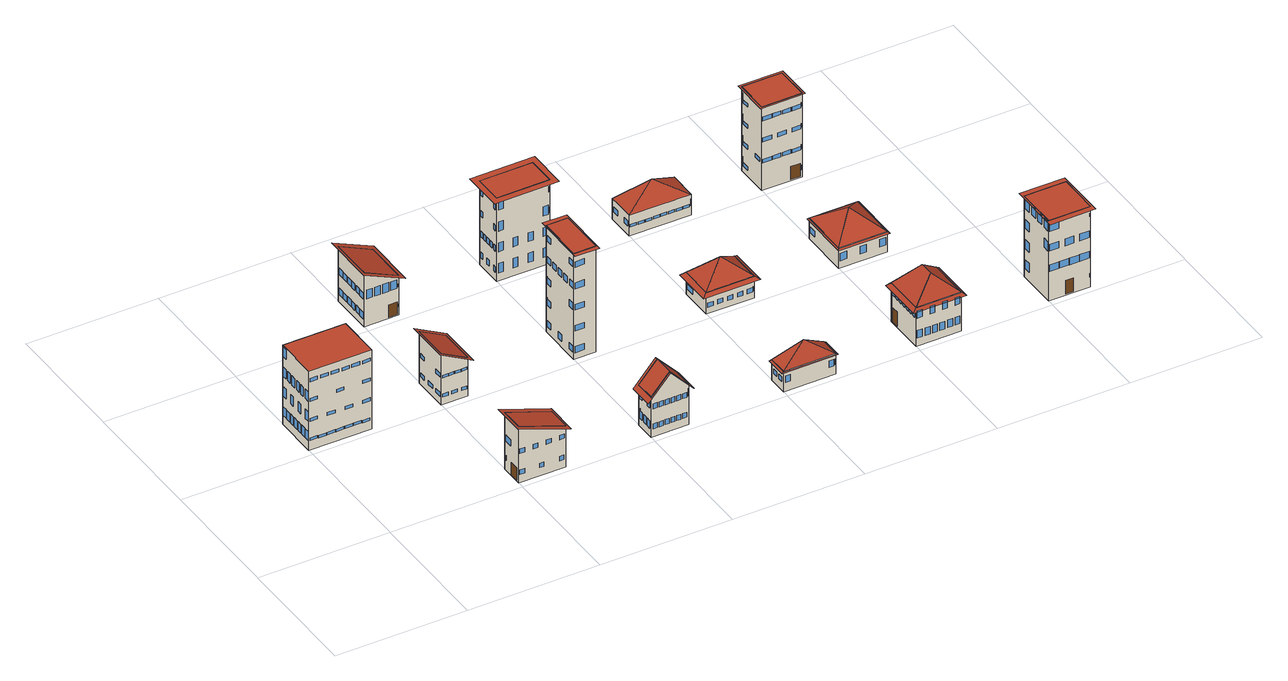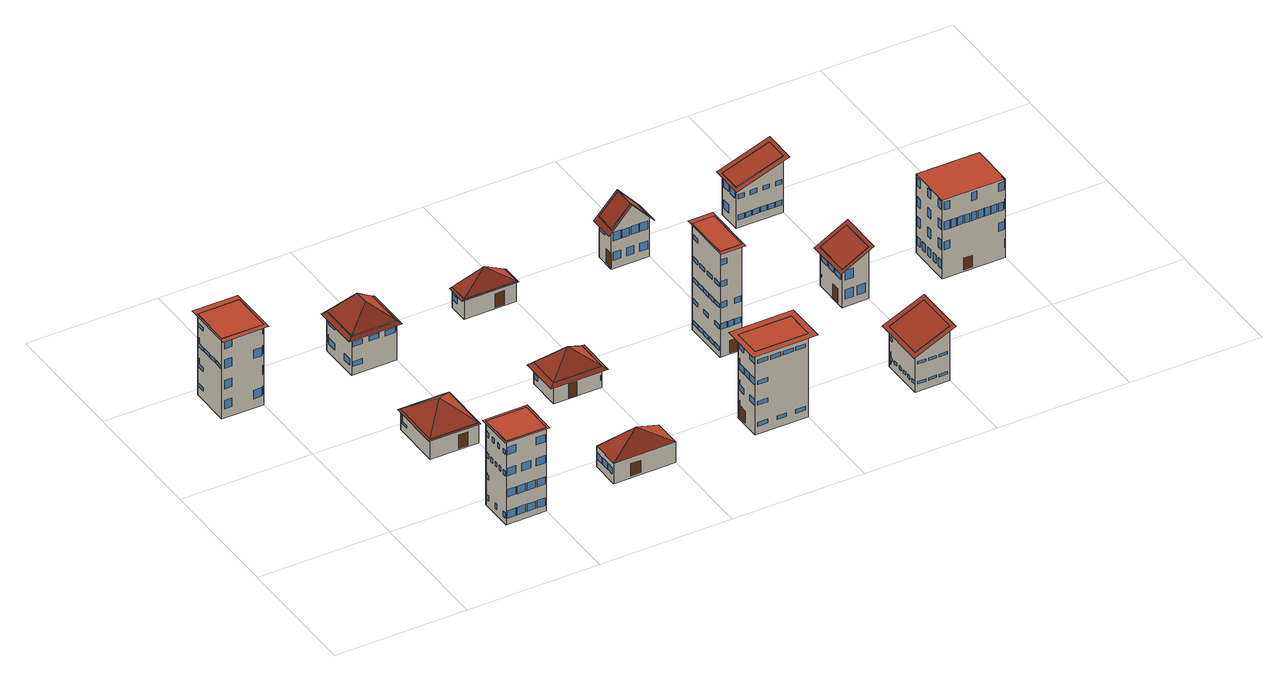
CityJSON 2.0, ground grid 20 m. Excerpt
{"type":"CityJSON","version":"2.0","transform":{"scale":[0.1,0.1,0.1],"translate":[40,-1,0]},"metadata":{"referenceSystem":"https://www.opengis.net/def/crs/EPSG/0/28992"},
"CityObjects":{
"building1":{"type":"Building","attributes":{"roofType":"Flat","yearOfConstruction":1954,"function":"Residential","storeysAboveGround":4},"geometry":[{"type":"MultiSurface","lod":"3","boundaries":[[[0,1,2,3]],[[4,5,6,7]],[[2,4,7,3],[8,9,10,11],[12,13,14,15],[16,17,18,19],[20,21,22,23],[24,25,26,27],[28,29,30,31],[32,33,34,35],[36,37,38,39],[40,41,42,43],[44,45,46,47],[48,49,50,51],[52,53,54,55],[56,57,58,59],[60,61,62,63],[64,65,66,67],[68,69,70,71],[72,73,74,75],[76,77,78,79],[80,81,82,83],[84,85,86,87]],[[10,9,8,11]],[[14,13,12,15]],[[18,17,16,19]],[[22,21,20,23]],[[26,25,24,27]],[[30,29,28,31]],[[34,33,32,35]],[[38,37,36,39]],[[42,41,40,43]],[[46,45,44,47]],[[50,49,48,51]],[[54,53,52,55]],[[58,57,56,59]],[[62,61,60,63]],[[66,65,64,67]],[[70,69,68,71]],[[74,73,72,75]],[[78,77,76,79]],[[82,81,80,83]],[[86,85,84,87]],[[1,5,4,2],[88,89,90,91],[92,93,94,95],[96,97,98,99],[100,101,102,103],[104,105,106,107],[108,109,110,111],[112,113,114,115],[116,117,118,119],[120,121,122,123],[124,125,126,127],[128,129,130,131],[132,133,134,135],[136,137,138,139],[140,141,142,143]],[[90,89,88,91]],[[94,93,92,95]],[[98,97,96,99]],[[102,101,100,103]],[[106,105,104,107]],[[110,109,108,111]],[[114,113,112,115]],[[118,117,116,119]],[[122,121,120,123]],[[126,125,124,127]],[[130,129,128,131]],[[134,133,132,135]],[[138,137,136,139]],[[142,141,140,143]],[[0,6,5,1],[144,145,146,147],[148,149,150,151],[152,153,154,155],[156,157,158,159],[160,161,162,163],[164,165,166,167],[168,169,170,171],[172,173,174,175],[176,177,178,179],[180,181,182,183],[184,185,186,187],[188,189,190,191],[192,193,194,195],[196,197,198,199],[200,201,202,203]],[[146,145,144,147]],[[150,149,148,151]],[[154,153,152,155]],[[158,157,156,159]],[[162,161,160,163]],[[166,165,164,167]],[[170,169,168,171]],[[174,173,172,175]],[[178,177,176,179]],[[182,181,180,183]],[[186,185,184,187]],[[190,189,188,191]],[[194,193,192,195]],[[198,197,196,199]],[[202,201,200,203]],[[3,7,6,0],[204,205,206,207],[208,209,210,211],[212,213,214,215],[216,217,218,219],[220,221,222,223],[224,225,226,227],[228,229,230,231],[232,233,234,235],[236,237,238,239],[240,241,242,243],[244,245,246,247],[248,249,250,251],[252,253,254,255],[256,257,258,259],[260,261,262,263],[264,265,266,267],[268,269,270,271],[272,273,274,275]],[[206,205,204,207]],[[210,209,208,211]],[[214,213,212,215]],[[218,217,216,219]],[[222,221,220,223]],[[226,225,224,227]],[[230,229,228,231]],[[234,233,232,235]],[[238,237,236,239]],[[242,241,240,243]],[[246,245,244,247]],[[250,249,248,251]],[[254,253,252,255]],[[258,257,256,259]],[[262,261,260,263]],[[266,265,264,267]],[[270,269,268,271]],[[274,273,272,275]]],"semantics":{"surfaces":[{"type":"GroundSurface"},{"type":"RoofSurface"},{"type":"WallSurface"},{"type":"Window"},{"type":"Door"}],"values":[0,1,2,3,3,3,3,3,3,3,3,3,3,3,3,3,3,3,3,3,3,3,3,2,3,3,3,3,3,3,3,3,3,3,3,3,3,3,2,4,3,3,3,3,3,3,3,3,3,3,3,3,3,3,2,3,3,3,3,3,3,3,3,3,3,3,3,3,3,3,3,3,3]}}]},
"building2":{"type":"Building","attributes":{"roofType":"Shed","yearOfConstruction":1959,"function":"Residential","storeysAboveGround":2},"geometry":[{"type":"MultiSurface","lod":"3","boundaries":[[[276,277,278,279]],[[280,281,282,283]],[[279,278,281,280],[284,285,286,287],[288,289,290,291],[292,293,294,295],[296,297,298,299],[300,301,302,303],[304,305,306,307],[308,309,310,311]],[[286,285,284,287]],[[290,289,288,291]],[[294,293,292,295]],[[298,297,296,299]],[[302,301,300,303]],[[306,305,304,307]],[[310,309,308,311]],[[277,282,281,278],[312,313,314,315],[316,317,318,319],[320,321,322,323]],[[314,313,312,315]],[[318,317,316,319]],[[322,321,320,323]],[[277,276,283,282],[324,325,326,327],[328,329,330,331],[332,333,334,335],[336,337,338,339],[340,341,342,343],[344,345,346,347],[348,349,350,351],[352,353,354,355],[356,357,358,359],[360,361,362,363]],[[326,325,324,327]],[[330,329,328,331]],[[334,333,332,335]],[[338,337,336,339]],[[342,341,340,343]],[[346,345,344,347]],[[350,349,348,351]],[[354,353,352,355]],[[358,357,356,359]],[[362,361,360,363]],[[276,279,280,283],[364,365,366,367],[368,369,370,371]],[[366,365,364,367]],[[370,369,368,371]],[[372,373,374,375],[283,282,281,280]]],"semantics":{"surfaces":[{"type":"GroundSurface"},{"type":"RoofSurface"},{"type":"WallSurface"},{"type":"Window"},{"type":"Door"}],"values":[0,1,2,3,3,3,3,3,3,3,2,3,3,3,2,3,3,3,3,3,3,3,3,3,3,2,4,3,1]}}]},
"building3":{"type":"Building","attributes":{"roofType":"Shed","yearOfConstruction":1989,"function":"Industrial","storeysAboveGround":2},"geometry":[{"type":"MultiSurface","lod":"3","boundaries":[[[376,377,378,379]],[[380,381,382,383]],[[379,378,381,380],[384,385,386,387],[388,389,390,391],[392,393,394,395],[396,397,398,399],[400,401,402,403],[404,405,406,407],[408,409,410,411]],[[386,385,384,387]],[[390,389,388,391]],[[394,393,392,395]],[[398,397,396,399]],[[402,401,400,403]],[[406,405,404,407]],[[410,409,408,411]],[[377,382,381,378],[412,413,414,415],[416,417,418,419],[420,421,422,423],[424,425,426,427]],[[414,413,412,415]],[[418,417,416,419]],[[422,421,420,423]],[[426,425,424,427]],[[377,376,383,382],[428,429,430,431],[432,433,434,435],[436,437,438,439]],[[430,429,428,431]],[[434,433,432,435]],[[438,437,436,439]],[[376,379,380,383],[440,441,442,443],[444,445,446,447],[448,449,450,451],[452,453,454,455],[456,457,458,459]],[[442,441,440,443]],[[446,445,444,447]],[[450,449,448,451]],[[454,453,452,455]],[[458,457,456,459]],[[460,461,462,463],[383,382,381,380]]],"semantics":{"surfaces":[{"type":"GroundSurface"},{"type":"RoofSurface"},{"type":"WallSurface"},{"type":"Window"},{"type":"Door"}],"values":[0,1,2,3,3,3,3,3,3,3,2,4,3,3,3,2,3,3,3,2,3,3,3,3,3,1]}}]},
"building4":{"type":"Building","attributes":{"roofType":"Shed","yearOfConstruction":1966,"function":"Residential","storeysAboveGround":2},"geometry":[{"type":"MultiSurface","lod":"3","boundaries":[[[464,465,466,467]],[[468,469,470,471]],[[467,466,469,468],[472,473,474,475],[476,477,478,479],[480,481,482,483],[484,485,486,487],[488,489,490,491]],[[474,473,472,475]],[[478,477,476,479]],[[482,481,480,483]],[[486,485,484,487]],[[490,489,488,491]],[[465,470,469,466],[492,493,494,495],[496,497,498,499],[500,501,502,503],[504,505,506,507],[508,509,510,511],[512,513,514,515],[516,517,518,519]],[[494,493,492,495]],[[498,497,496,499]],[[502,501,500,503]],[[506,505,504,507]],[[510,509,508,511]],[[514,513,512,515]],[[518,517,516,519]],[[465,464,471,470],[520,521,522,523],[524,525,526,527],[528,529,530,531],[532,533,534,535],[536,537,538,539],[540,541,542,543]],[[522,521,520,523]],[[526,525,524,527]],[[530,529,528,531]],[[534,533,532,535]],[[538,537,536,539]],[[542,541,540,543]],[[464,467,468,471],[544,545,546,547],[548,549,550,551],[552,553,554,555],[556,557,558,559],[560,561,562,563],[564,565,566,567],[568,569,570,571],[572,573,574,575],[576,577,578,579],[580,581,582,583],[584,585,586,587],[588,589,590,591]],[[546,545,544,547]],[[550,549,548,551]],[[554,553,552,555]],[[558,557,556,559]],[[562,561,560,563]],[[566,565,564,567]],[[570,569,568,571]],[[574,573,572,575]],[[578,577,576,579]],[[582,581,580,583]],[[586,585,584,587]],[[590,589,588,591]],[[592,593,594,595],[471,470,469,468]]],"semantics":{"surfaces":[{"type":"GroundSurface"},{"type":"RoofSurface"},{"type":"WallSurface"},{"type":"Door"},{"type":"Window"}],"values":[0,1,2,3,4,4,4,4,2,4,4,4,4,4,4,4,2,4,4,4,4,4,4,2,4,4,4,4,4,4,4,4,4,4,4,4,1]}}]},
"building5":{"type":"Building","attributes":{"roofType":"Gabled","yearOfConstruction":1946,"function":"Residential","storeysAboveGround":2},"geometry":[{"type":"MultiSurface","lod":"3","boundaries":[[[596,597,598,599]],[[600,601,602,603]],[[603,604,605,600]],[[599,598,604,603,602],[606,607,608,609],[610,611,612,613],[614,615,616,617],[618,619,620,621],[622,623,624,625],[626,627,628,629],[630,631,632,633],[634,635,636,637],[638,639,640,641],[642,643,644,645],[646,647,648,649],[650,651,652,653]],[[608,607,606,609]],[[612,611,610,613]],[[616,615,614,617]],[[620,619,618,621]],[[624,623,622,625]],[[628,627,626,629]],[[632,631,630,633]],[[636,635,634,637]],[[640,639,638,641]],[[644,643,642,645]],[[648,647,646,649]],[[652,651,650,653]],[[597,605,604,598],[654,655,656,657],[658,659,660,661]],[[656,655,654,657]],[[660,659,658,661]],[[597,596,601,600,605],[662,663,664,665],[666,667,668,669],[670,671,672,673],[674,675,676,677],[678,679,680,681],[682,683,684,685],[686,687,688,689]],[[664,663,662,665]],[[668,667,666,669]],[[672,671,670,673]],[[676,675,674,677]],[[680,679,678,681]],[[684,683,682,685]],[[688,687,686,689]],[[596,599,602,601],[690,691,692,693],[694,695,696,697],[698,699,700,701],[702,703,704,705],[706,707,708,709]],[[692,691,690,693]],[[696,695,694,697]],[[700,699,698,701]],[[704,703,702,705]],[[708,707,706,709]],[[710,711,712,713,600,605,604,603]],[[713,714,715,710,603,602,601,600]]],"semantics":{"surfaces":[{"type":"GroundSurface"},{"type":"RoofSurface"},{"type":"WallSurface"},{"type":"Window"},{"type":"Door"}],"values":[0,1,1,2,3,3,3,3,3,3,3,3,3,3,3,3,2,4,3,2,3,3,3,3,3,3,3,2,3,3,3,3,3,1,1]}}]},
"building6":{"type":"Building","attributes":{"roofType":"Flat","yearOfConstruction":2000,"function":"Residential","storeysAboveGround":5},"geometry":[{"type":"MultiSurface","lod":"3","boundaries":[[[716,717,718,719]],[[720,721,722,723]],[[718,720,723,719],[724,725,726,727],[728,729,730,731],[732,733,734,735],[736,737,738,739],[740,741,742,743]],[[726,725,724,727]],[[730,729,728,731]],[[734,733,732,735]],[[738,737,736,739]],[[742,741,740,743]],[[717,721,720,718],[744,745,746,747],[748,749,750,751],[752,753,754,755],[756,757,758,759],[760,761,762,763],[764,765,766,767],[768,769,770,771],[772,773,774,775],[776,777,778,779],[780,781,782,783],[784,785,786,787],[788,789,790,791],[792,793,794,795],[796,797,798,799],[800,801,802,803],[804,805,806,807],[808,809,810,811],[812,813,814,815]],[[746,745,744,747]],[[750,749,748,751]],[[754,753,752,755]],[[758,757,756,759]],[[762,761,760,763]],[[766,765,764,767]],[[770,769,768,771]],[[774,773,772,775]],[[778,777,776,779]],[[782,781,780,783]],[[786,785,784,787]],[[790,789,788,791]],[[794,793,792,795]],[[798,797,796,799]],[[802,801,800,803]],[[806,805,804,807]],[[810,809,808,811]],[[814,813,812,815]],[[716,722,721,717],[816,817,818,819],[820,821,822,823],[824,825,826,827],[828,829,830,831],[832,833,834,835],[836,837,838,839],[840,841,842,843],[844,845,846,847]],[[818,817,816,819]],[[822,821,820,823]],[[826,825,824,827]],[[830,829,828,831]],[[834,833,832,835]],[[838,837,836,839]],[[842,841,840,843]],[[846,845,844,847]],[[719,723,722,716],[848,849,850,851],[852,853,854,855],[856,857,858,859],[860,861,862,863],[864,865,866,867],[868,869,870,871],[872,873,874,875],[876,877,878,879],[880,881,882,883],[884,885,886,887],[888,889,890,891],[892,893,894,895],[896,897,898,899]],[[850,849,848,851]],[[854,853,852,855]],[[858,857,856,859]],[[862,861,860,863]],[[866,865,864,867]],[[870,869,868,871]],[[874,873,872,875]],[[878,877,876,879]],[[882,881,880,883]],[[886,885,884,887]],[[890,889,888,891]],[[894,893,892,895]],[[898,897,896,899]],[[900,901,902,903],[722,721,720,723]]],"semantics":{"surfaces":[{"type":"GroundSurface"},{"type":"RoofSurface"},{"type":"WallSurface"},{"type":"Window"},{"type":"Door"}],"values":[0,1,2,3,3,3,3,3,2,3,3,3,3,3,3,3,3,3,3,3,3,3,3,3,3,3,3,2,4,3,3,3,3,3,3,3,2,3,3,3,3,3,3,3,3,3,3,3,3,3,1]}}]},
"building7":{"type":"Building","attributes":{"roofType":"Flat","yearOfConstruction":1998,"function":"Industrial","storeysAboveGround":4},"geometry":[{"type":"MultiSurface","lod":"3","boundaries":[[[904,905,906,907]],[[908,909,910,911]],[[906,908,911,907],[912,913,914,915],[916,917,918,919],[920,921,922,923],[924,925,926,927],[928,929,930,931],[932,933,934,935],[936,937,938,939],[940,941,942,943],[944,945,946,947],[948,949,950,951],[952,953,954,955]],[[914,913,912,915]],[[918,917,916,919]],[[922,921,920,923]],[[926,925,924,927]],[[930,929,928,931]],[[934,933,932,935]],[[938,937,936,939]],[[942,941,940,943]],[[946,945,944,947]],[[950,949,948,951]],[[954,953,952,955]],[[905,909,908,906],[956,957,958,959],[960,961,962,963],[964,965,966,967],[968,969,970,971],[972,973,974,975],[976,977,978,979],[980,981,982,983],[984,985,986,987]],[[958,957,956,959]],[[962,961,960,963]],[[966,965,964,967]],[[970,969,968,971]],[[974,973,972,975]],[[978,977,976,979]],[[982,981,980,983]],[[986,985,984,987]],[[904,910,909,905],[988,989,990,991],[992,993,994,995],[996,997,998,999],[1000,1001,1002,1003],[1004,1005,1006,1007],[1008,1009,1010,1011],[1012,1013,1014,1015],[1016,1017,1018,1019],[1020,1021,1022,1023]],[[990,989,988,991]],[[994,993,992,995]],[[998,997,996,999]],[[1002,1001,1000,1003]],[[1006,1005,1004,1007]],[[1010,1009,1008,1011]],[[1014,1013,1012,1015]],[[1018,1017,1016,1019]],[[1022,1021,1020,1023]],[[907,911,910,904],[1024,1025,1026,1027],[1028,1029,1030,1031],[1032,1033,1034,1035],[1036,1037,1038,1039],[1040,1041,1042,1043],[1044,1045,1046,1047],[1048,1049,1050,1051],[1052,1053,1054,1055],[1056,1057,1058,1059],[1060,1061,1062,1063],[1064,1065,1066,1067],[1068,1069,1070,1071]],[[1026,1025,1024,1027]],[[1030,1029,1028,1031]],[[1034,1033,1032,1035]],[[1038,1037,1036,1039]],[[1042,1041,1040,1043]],[[1046,1045,1044,1047]],[[1050,1049,1048,1051]],[[1054,1053,1052,1055]],[[1058,1057,1056,1059]],[[1062,1061,1060,1063]],[[1066,1065,1064,1067]],[[1070,1069,1068,1071]],[[1072,1073,1074,1075],[910,909,908,911]]],"semantics":{"surfaces":[{"type":"GroundSurface"},{"type":"RoofSurface"},{"type":"WallSurface"},{"type":"Window"},{"type":"Door"}],"values":[0,1,2,3,3,3,3,3,3,3,3,3,3,3,2,4,3,3,3,3,3,3,3,2,3,3,3,3,3,3,3,3,3,2,3,3,3,3,3,3,3,3,3,3,3,3,1]}}]},
"building8":{"type":"Building","attributes":{"roofType":"Pyramidal","yearOfConstruction":1978,"function":"Residential","storeysAboveGround":1},"geometry":[{"type":"MultiSurface","lod":"3","boundaries":[[[1076,1077,1078,1079]],[[1080,1081,1082]],[[1083,1084,1082]],[[1081,1083,1082]],[[1084,1080,1082]],[[1078,1083,1081,1079],[1085,1086,1087,1088],[1089,1090,1091,1092]],[[1087,1086,1085,1088]],[[1091,1090,1089,1092]],[[1077,1084,1083,1078],[1093,1094,1095,1096]],[[1095,1094,1093,1096]],[[1076,1080,1084,1077],[1097,1098,1099,1100]],[[1099,1098,1097,1100]],[[1079,1081,1080,1076],[1101,1102,1103,1104],[1105,1106,1107,1108]],[[1103,1102,1101,1104]],[[1107,1106,1105,1108]],[[1109,1083,1081,1110]],[[1111,1084,1083,1109]],[[1080,1084,1111,1112]],[[1081,1080,1112,1110]]],"semantics":{"surfaces":[{"type":"GroundSurface"},{"type":"RoofSurface"},{"type":"WallSurface"},{"type":"Window"},{"type":"Door"}],"values":[0,1,1,1,1,2,3,3,2,3,2,4,2,3,3,1,1,1,1]}}]},
"building9":{"type":"Building","attributes":{"roofType":"Pyramidal","yearOfConstruction":1964,"function":"Industrial","storeysAboveGround":1},"geometry":[{"type":"MultiSurface","lod":"3","boundaries":[[[1113,1114,1115,1116]],[[1117,1118,1119]],[[1120,1121,1119]],[[1118,1120,1119]],[[1121,1117,1119]],[[1115,1120,1118,1116],[1122,1123,1124,1125],[1126,1127,1128,1129],[1130,1131,1132,1133],[1134,1135,1136,1137],[1138,1139,1140,1141]],[[1124,1123,1122,1125]],[[1128,1127,1126,1129]],[[1132,1131,1130,1133]],[[1136,1135,1134,1137]],[[1140,1139,1138,1141]],[[1114,1121,1120,1115],[1142,1143,1144,1145]],[[1144,1143,1142,1145]],[[1113,1117,1121,1114],[1146,1147,1148,1149]],[[1148,1147,1146,1149]],[[1116,1118,1117,1113],[1150,1151,1152,1153]],[[1152,1151,1150,1153]],[[1154,1120,1118,1155]],[[1156,1121,1120,1154]],[[1117,1121,1156,1157]],[[1118,1117,1157,1155]]],"semantics":{"surfaces":[{"type":"GroundSurface"},{"type":"RoofSurface"},{"type":"WallSurface"},{"type":"Window"},{"type":"Door"}],"values":[0,1,1,1,1,2,3,3,3,3,3,2,3,2,4,2,3,1,1,1,1]}}]},
"building10":{"type":"Building","attributes":{"roofType":"Pyramidal","yearOfConstruction":1959,"function":"Residential","storeysAboveGround":1},"geometry":[{"type":"MultiSurface","lod":"3","boundaries":[[[1158,1159,1160,1161]],[[1162,1163,1164]],[[1165,1166,1164]],[[1163,1165,1164]],[[1166,1162,1164]],[[1160,1165,1163,1161],[1167,1168,1169,1170],[1171,1172,1173,1174],[1175,1176,1177,1178],[1179,1180,1181,1182],[1183,1184,1185,1186],[1187,1188,1189,1190],[1191,1192,1193,1194],[1195,1196,1197,1198]],[[1169,1168,1167,1170]],[[1173,1172,1171,1174]],[[1177,1176,1175,1178]],[[1181,1180,1179,1182]],[[1185,1184,1183,1186]],[[1189,1188,1187,1190]],[[1193,1192,1191,1194]],[[1197,1196,1195,1198]],[[1159,1166,1165,1160],[1199,1200,1201,1202],[1203,1204,1205,1206],[1207,1208,1209,1210]],[[1201,1200,1199,1202]],[[1205,1204,1203,1206]],[[1209,1208,1207,1210]],[[1158,1162,1166,1159],[1211,1212,1213,1214]],[[1213,1212,1211,1214]],[[1161,1163,1162,1158],[1215,1216,1217,1218],[1219,1220,1221,1222]],[[1217,1216,1215,1218]],[[1221,1220,1219,1222]]],"semantics":{"surfaces":[{"type":"GroundSurface"},{"type":"RoofSurface"},{"type":"WallSurface"},{"type":"Window"},{"type":"Door"}],"values":[0,1,1,1,1,2,3,3,3,3,3,3,3,3,2,3,3,3,2,4,2,3,3]}}]},
"building11":{"type":"Building","attributes":{"roofType":"Hipped","yearOfConstruction":1997,"function":"Industrial","storeysAboveGround":2},"geometry":[{"type":"MultiSurface","lod":"3","boundaries":[[[1223,1224,1225,1226]],[[1227,1228,1229,1230]],[[1230,1231,1232,1227]],[[1229,1231,1230]],[[1232,1228,1227]],[[1225,1231,1229,1226],[1233,1234,1235,1236],[1237,1238,1239,1240],[1241,1242,1243,1244],[1245,1246,1247,1248],[1249,1250,1251,1252],[1253,1254,1255,1256],[1257,1258,1259,1260],[1261,1262,1263,1264],[1265,1266,1267,1268],[1269,1270,1271,1272]],[[1235,1234,1233,1236]],[[1239,1238,1237,1240]],[[1243,1242,1241,1244]],[[1247,1246,1245,1248]],[[1251,1250,1249,1252]],[[1255,1254,1253,1256]],[[1259,1258,1257,1260]],[[1263,1262,1261,1264]],[[1267,1266,1265,1268]],[[1271,1270,1269,1272]],[[1224,1232,1231,1225],[1273,1274,1275,1276],[1277,1278,1279,1280],[1281,1282,1283,1284]],[[1275,1274,1273,1276]],[[1279,1278,1277,1280]],[[1283,1282,1281,1284]],[[1223,1228,1232,1224],[1285,1286,1287,1288],[1289,1290,1291,1292],[1293,1294,1295,1296],[1297,1298,1299,1300]],[[1287,1286,1285,1288]],[[1291,1290,1289,1292]],[[1295,1294,1293,1296]],[[1299,1298,1297,1300]],[[1226,1229,1228,1223],[1301,1302,1303,1304],[1305,1306,1307,1308],[1309,1310,1311,1312],[1313,1314,1315,1316],[1317,1318,1319,1320],[1321,1322,1323,1324],[1325,1326,1327,1328],[1329,1330,1331,1332]],[[1303,1302,1301,1304]],[[1307,1306,1305,1308]],[[1311,1310,1309,1312]],[[1315,1314,1313,1316]],[[1319,1318,1317,1320]],[[1323,1322,1321,1324]],[[1327,1326,1325,1328]],[[1331,1330,1329,1332]],[[1333,1231,1229,1334]],[[1335,1232,1231,1333]],[[1228,1232,1335,1336]],[[1229,1228,1336,1334]]],"semantics":{"surfaces":[{"type":"GroundSurface"},{"type":"RoofSurface"},{"type":"WallSurface"},{"type":"Window"},{"type":"Door"}],"values":[0,1,1,1,1,2,3,3,3,3,3,3,3,3,3,3,2,3,3,3,2,3,3,3,3,2,4,3,3,3,3,3,3,3,1,1,1,1]}}]},
"building12":{"type":"Building","attributes":{"roofType":"Pyramidal","yearOfConstruction":1949,"function":"Residential","storeysAboveGround":1},"geometry":[{"type":"MultiSurface","lod":"3","boundaries":[[[1337,1338,1339,1340]],[[1341,1342,1343]],[[1344,1345,1343]],[[1342,1344,1343]],[[1345,1341,1343]],[[1339,1344,1342,1340],[1346,1347,1348,1349],[1350,1351,1352,1353],[1354,1355,1356,1357]],[[1348,1347,1346,1349]],[[1352,1351,1350,1353]],[[1356,1355,1354,1357]],[[1338,1345,1344,1339],[1358,1359,1360,1361]],[[1360,1359,1358,1361]],[[1337,1341,1345,1338],[1362,1363,1364,1365]],[[1364,1363,1362,1365]],[[1340,1342,1341,1337],[1366,1367,1368,1369]],[[1368,1367,1366,1369]],[[1370,1344,1342,1371]],[[1372,1345,1344,1370]],[[1341,1345,1372,1373]],[[1342,1341,1373,1371]]],"semantics":{"surfaces":[{"type":"GroundSurface"},{"type":"RoofSurface"},{"type":"WallSurface"},{"type":"Window"},{"type":"Door"}],"values":[0,1,1,1,1,2,3,3,3,2,3,2,4,2,3,1,1,1,1]}}]},
"building13":{"type":"Building","attributes":{"roofType":"Flat","yearOfConstruction":2007,"function":"Residential","storeysAboveGround":4},"geometry":[{"type":"MultiSurface","lod":"3","boundaries":[[[1374,1375,1376,1377]],[[1378,1379,1380,1381]],[[1376,1378,1381,1377],[1382,1383,1384,1385],[1386,1387,1388,1389],[1390,1391,1392,1393],[1394,1395,1396,1397],[1398,1399,1400,1401],[1402,1403,1404,1405],[1406,1407,1408,1409],[1410,1411,1412,1413],[1414,1415,1416,1417],[1418,1419,1420,1421],[1422,1423,1424,1425],[1426,1427,1428,1429]],[[1384,1383,1382,1385]],[[1388,1387,1386,1389]],[[1392,1391,1390,1393]],[[1396,1395,1394,1397]],[[1400,1399,1398,1401]],[[1404,1403,1402,1405]],[[1408,1407,1406,1409]],[[1412,1411,1410,1413]],[[1416,1415,1414,1417]],[[1420,1419,1418,1421]],[[1424,1423,1422,1425]],[[1428,1427,1426,1429]],[[1375,1379,1378,1376],[1430,1431,1432,1433],[1434,1435,1436,1437],[1438,1439,1440,1441],[1442,1443,1444,1445],[1446,1447,1448,1449],[1450,1451,1452,1453],[1454,1455,1456,1457],[1458,1459,1460,1461],[1462,1463,1464,1465],[1466,1467,1468,1469],[1470,1471,1472,1473],[1474,1475,1476,1477],[1478,1479,1480,1481]],[[1432,1431,1430,1433]],[[1436,1435,1434,1437]],[[1440,1439,1438,1441]],[[1444,1443,1442,1445]],[[1448,1447,1446,1449]],[[1452,1451,1450,1453]],[[1456,1455,1454,1457]],[[1460,1459,1458,1461]],[[1464,1463,1462,1465]],[[1468,1467,1466,1469]],[[1472,1471,1470,1473]],[[1476,1475,1474,1477]],[[1480,1479,1478,1481]],[[1374,1380,1379,1375],[1482,1483,1484,1485],[1486,1487,1488,1489],[1490,1491,1492,1493],[1494,1495,1496,1497],[1498,1499,1500,1501],[1502,1503,1504,1505],[1506,1507,1508,1509],[1510,1511,1512,1513],[1514,1515,1516,1517],[1518,1519,1520,1521],[1522,1523,1524,1525],[1526,1527,1528,1529],[1530,1531,1532,1533]],[[1484,1483,1482,1485]],[[1488,1487,1486,1489]],[[1492,1491,1490,1493]],[[1496,1495,1494,1497]],[[1500,1499,1498,1501]],[[1504,1503,1502,1505]],[[1508,1507,1506,1509]],[[1512,1511,1510,1513]],[[1516,1515,1514,1517]],[[1520,1519,1518,1521]],[[1524,1523,1522,1525]],[[1528,1527,1526,1529]],[[1532,1531,1530,1533]],[[1377,1381,1380,1374],[1534,1535,1536,1537],[1538,1539,1540,1541],[1542,1543,1544,1545],[1546,1547,1548,1549],[1550,1551,1552,1553]],[[1536,1535,1534,1537]],[[1540,1539,1538,1541]],[[1544,1543,1542,1545]],[[1548,1547,1546,1549]],[[1552,1551,1550,1553]],[[1554,1555,1556,1557],[1380,1379,1378,1381]]],"semantics":{"surfaces":[{"type":"GroundSurface"},{"type":"RoofSurface"},{"type":"WallSurface"},{"type":"Door"},{"type":"Window"}],"values":[0,1,2,3,4,4,4,4,4,4,4,4,4,4,4,2,4,4,4,4,4,4,4,4,4,4,4,4,4,2,4,4,4,4,4,4,4,4,4,4,4,4,4,2,4,4,4,4,4,1]}}]},
"building14":{"type":"Building","attributes":{"roofType":"Flat","yearOfConstruction":1989,"function":"Residential","storeysAboveGround":4},"geometry":[{"type":"MultiSurface","lod":"3","boundaries":[[[1558,1559,1560,1561]],[[1562,1563,1564,1565]],[[1560,1562,1565,1561],[1566,1567,1568,1569],[1570,1571,1572,1573],[1574,1575,1576,1577],[1578,1579,1580,1581],[1582,1583,1584,1585],[1586,1587,1588,1589],[1590,1591,1592,1593],[1594,1595,1596,1597],[1598,1599,1600,1601]],[[1568,1567,1566,1569]],[[1572,1571,1570,1573]],[[1576,1575,1574,1577]],[[1580,1579,1578,1581]],[[1584,1583,1582,1585]],[[1588,1587,1586,1589]],[[1592,1591,1590,1593]],[[1596,1595,1594,1597]],[[1600,1599,1598,1601]],[[1559,1563,1562,1560],[1602,1603,1604,1605],[1606,1607,1608,1609],[1610,1611,1612,1613],[1614,1615,1616,1617],[1618,1619,1620,1621],[1622,1623,1624,1625],[1626,1627,1628,1629]],[[1604,1603,1602,1605]],[[1608,1607,1606,1609]],[[1612,1611,1610,1613]],[[1616,1615,1614,1617]],[[1620,1619,1618,1621]],[[1624,1623,1622,1625]],[[1628,1627,1626,1629]],[[1558,1564,1563,1559],[1630,1631,1632,1633],[1634,1635,1636,1637],[1638,1639,1640,1641],[1642,1643,1644,1645],[1646,1647,1648,1649],[1650,1651,1652,1653]],[[1632,1631,1630,1633]],[[1636,1635,1634,1637]],[[1640,1639,1638,1641]],[[1644,1643,1642,1645]],[[1648,1647,1646,1649]],[[1652,1651,1650,1653]],[[1561,1565,1564,1558],[1654,1655,1656,1657],[1658,1659,1660,1661],[1662,1663,1664,1665],[1666,1667,1668,1669],[1670,1671,1672,1673],[1674,1675,1676,1677],[1678,1679,1680,1681],[1682,1683,1684,1685]],[[1656,1655,1654,1657]],[[1660,1659,1658,1661]],[[1664,1663,1662,1665]],[[1668,1667,1666,1669]],[[1672,1671,1670,1673]],[[1676,1675,1674,1677]],[[1680,1679,1678,1681]],[[1684,1683,1682,1685]],[[1686,1687,1688,1689],[1564,1563,1562,1565]]],"semantics":{"surfaces":[{"type":"GroundSurface"},{"type":"RoofSurface"},{"type":"WallSurface"},{"type":"Door"},{"type":"Window"}],"values":[0,1,2,3,4,4,4,4,4,4,4,4,2,4,4,4,4,4,4,4,2,4,4,4,4,4,4,2,4,4,4,4,4,4,4,4,1]}}]}
},
"vertices":[
[0,278,0],[95,278,0],[95,210,0],[0,210,0],[95,210,127],[95,278,127],[0,278,127],[0,210,127],[2,210,19],[13,210,19],[13,210,15],[2,210,15],[15,210,19],[26,210,19],[26,210,15],[15,210,15],[28,210,19],[40,210,19],[40,210,15],[28,210,15],[41,210,19],[53,210,19],[53,210,15],[41,210,15],[55,210,19],[66,210,19],[66,210,15],[55,210,15],[68,210,19],[79,210,19],[79,210,15],[68,210,15],[81,210,19],[92,210,19],[92,210,15],[81,210,15],[2,210,51],[13,210,51],[13,210,46],[2,210,46],[28,210,51],[40,210,51],[40,210,46],[28,210,46],[55,210,51],[66,210,51],[66,210,46],[55,210,46],[81,210,51],[93,210,51],[93,210,46],[81,210,46],[2,210,83],[13,210,83],[13,210,78],[2,210,78],[42,210,83],[53,210,83],[53,210,78],[42,210,78],[81,210,83],[93,210,83],[93,210,78],[81,210,78],[2,210,115],[13,210,115],[13,210,110],[2,210,110],[18,210,115],[29,210,115],[29,210,110],[18,210,110],[34,210,115],[45,210,115],[45,210,110],[34,210,110],[50,210,115],[61,210,115],[61,210,110],[50,210,110],[65,210,115],[77,210,115],[77,210,110],[65,210,110],[81,210,115],[93,210,115],[93,210,110],[81,210,110],[95,213,28],[95,221,28],[95,221,15],[95,213,15],[95,226,28],[95,234,28],[95,234,15],[95,226,15],[95,240,28],[95,248,28],[95,248,15],[95,240,15],[95,254,28],[95,262,28],[95,262,15],[95,254,15],[95,267,28],[95,275,28],[95,275,15],[95,267,15],[95,213,60],[95,221,60],[95,221,46],[95,213,46],[95,240,60],[95,248,60],[95,248,46],[95,240,46],[95,267,60],[95,275,60],[95,275,46],[95,267,46],[95,213,92],[95,221,92],[95,221,78],[95,213,78],[95,240,92],[95,248,92],[95,248,78],[95,240,78],[95,267,92],[95,275,92],[95,275,78],[95,267,78],[95,213,123],[95,221,123],[95,221,110],[95,213,110],[95,240,123],[95,248,123],[95,248,110],[95,240,110],[95,267,123],[95,275,123],[95,275,110],[95,267,110],[63,278,22],[50,278,22],[50,278,3],[63,278,3],[92,278,59],[84,278,59],[84,278,46],[92,278,46],[10,278,59],[2,278,59],[2,278,46],[10,278,46],[92,278,91],[84,278,91],[84,278,78],[92,278,78],[82,278,91],[74,278,91],[74,278,78],[82,278,78],[72,278,91],[64,278,91],[64,278,78],[72,278,78],[61,278,91],[54,278,91],[54,278,78],[61,278,78],[51,278,91],[44,278,91],[44,278,78],[51,278,78],[41,278,91],[33,278,91],[33,278,78],[41,278,78],[31,278,91],[23,278,91],[23,278,78],[31,278,78],[21,278,91],[13,278,91],[13,278,78],[21,278,78],[10,278,91],[3,278,91],[3,278,78],[10,278,78],[92,278,123],[84,278,123],[84,278,110],[92,278,110],[51,278,123],[43,278,123],[43,278,110],[51,278,110],[10,278,123],[2,278,123],[2,278,110],[10,278,110],[0,276,29],[0,269,29],[0,269,15],[0,276,15],[0,267,29],[0,259,29],[0,259,15],[0,267,15],[0,257,29],[0,250,29],[0,250,15],[0,257,15],[0,248,29],[0,240,29],[0,240,15],[0,248,15],[0,238,29],[0,231,29],[0,231,15],[0,238,15],[0,229,29],[0,221,29],[0,221,15],[0,229,15],[0,219,29],[0,212,29],[0,212,15],[0,219,15],[0,276,61],[0,269,61],[0,269,46],[0,276,46],[0,257,61],[0,250,61],[0,250,46],[0,257,46],[0,238,61],[0,231,61],[0,231,46],[0,238,46],[0,219,61],[0,212,61],[0,212,46],[0,219,46],[0,276,93],[0,269,93],[0,269,78],[0,276,78],[0,265,93],[0,258,93],[0,258,78],[0,265,78],[0,254,93],[0,246,93],[0,246,78],[0,254,78],[0,242,93],[0,235,93],[0,235,78],[0,242,78],[0,231,93],[0,224,93],[0,224,78],[0,231,78],[0,220,93],[0,212,93],[0,212,78],[0,220,78],[0,276,125],[0,269,125],[0,269,110],[0,276,110],
[200,46,0],[271,46,0],[271,10,0],[200,10,0],[200,10,91],[271,10,67],[271,46,67],[200,46,91],[202,10,20],[209,10,20],[209,10,13],[202,10,13],[232,10,20],[238,10,20],[238,10,13],[232,10,13],[262,10,20],[268,10,20],[268,10,13],[262,10,13],[202,10,54],[209,10,54],[209,10,47],[202,10,47],[222,10,54],[229,10,54],[229,10,47],[222,10,47],[242,10,54],[249,10,54],[249,10,47],[242,10,47],[262,10,54],[269,10,54],[269,10,47],[262,10,47],[271,14,26],[271,26,26],[271,26,13],[271,14,13],[271,14,60],[271,26,60],[271,26,47],[271,14,47],[271,30,60],[271,42,60],[271,42,47],[271,30,47],[268,46,21],[259,46,21],[259,46,13],[268,46,13],[257,46,21],[248,46,21],[248,46,13],[257,46,13],[246,46,21],[236,46,21],[236,46,13],[246,46,13],[234,46,21],[225,46,21],[225,46,13],[234,46,13],[223,46,21],[214,46,21],[214,46,13],[223,46,13],[211,46,21],[202,46,21],[202,46,13],[211,46,13],[268,46,54],[259,46,54],[259,46,47],[268,46,47],[250,46,54],[240,46,54],[240,46,47],[250,46,47],[230,46,54],[221,46,54],[221,46,47],[230,46,47],[211,46,54],[202,46,54],[202,46,47],[211,46,47],[200,29,21],[200,15,21],[200,15,1],[200,29,1],[200,43,57],[200,30,57],[200,30,47],[200,43,47],[275,2,65],[275,54,65],[195,54,93],[195,2,93],
[200,267,0],[240,267,0],[240,210,0],[200,210,0],[200,210,83],[240,210,62],[240,267,62],[200,267,83],[202,210,17],[210,210,17],[210,210,12],[202,210,12],[216,210,17],[224,210,17],[224,210,12],[216,210,12],[231,210,17],[238,210,17],[238,210,12],[231,210,12],[202,210,47],[210,210,47],[210,210,43],[202,210,43],[211,210,47],[219,210,47],[219,210,43],[211,210,43],[221,210,47],[229,210,47],[229,210,43],[221,210,43],[231,210,47],[238,210,47],[238,210,43],[231,210,43],[240,243,23],[240,256,23],[240,256,1],[240,243,1],[240,214,55],[240,228,55],[240,228,43],[240,214,43],[240,232,55],[240,245,55],[240,245,43],[240,232,43],[240,249,55],[240,263,55],[240,263,43],[240,249,43],[235,267,27],[223,267,27],[223,267,12],[235,267,12],[217,267,27],[205,267,27],[205,267,12],[217,267,12],[235,267,58],[223,267,58],[223,267,43],[235,267,43],[200,264,18],[200,254,18],[200,254,12],[200,264,12],[200,244,18],[200,233,18],[200,233,12],[200,244,12],[200,224,18],[200,213,18],[200,213,12],[200,224,12],[200,264,49],[200,254,49],[200,254,43],[200,264,43],[200,224,49],[200,213,49],[200,213,43],[200,224,43],[245,204,59],[245,273,59],[195,273,86],[195,204,86],
[200,477,0],[252,477,0],[252,410,0],[200,410,0],[200,410,88],[252,410,64],[252,477,64],[200,477,88],[237,410,22],[250,410,22],[250,410,2],[237,410,2],[204,410,58],[212,410,58],[212,410,44],[204,410,44],[216,410,58],[224,410,58],[224,410,44],[216,410,44],[228,410,58],[237,410,58],[237,410,44],[228,410,44],[240,410,58],[249,410,58],[249,410,44],[240,410,44],[252,412,17],[252,418,17],[252,418,12],[252,412,12],[252,423,17],[252,429,17],[252,429,12],[252,423,12],[252,435,17],[252,441,17],[252,441,12],[252,435,12],[252,446,17],[252,452,17],[252,452,12],[252,446,12],[252,457,17],[252,463,17],[252,463,12],[252,457,12],[252,468,17],[252,475,17],[252,475,12],[252,468,12],[252,412,49],[252,418,49],[252,418,44],[252,412,44],[248,477,16],[236,477,16],[236,477,12],[248,477,12],[232,477,16],[220,477,16],[220,477,12],[232,477,12],[216,477,16],[204,477,16],[204,477,12],[216,477,12],[248,477,48],[236,477,48],[236,477,44],[248,477,44],[232,477,48],[220,477,48],[220,477,44],[232,477,44],[216,477,48],[204,477,48],[204,477,44],[216,477,44],[200,475,22],[200,466,22],[200,466,12],[200,475,12],[200,464,22],[200,455,22],[200,455,12],[200,464,12],[200,453,22],[200,444,22],[200,444,12],[200,453,12],[200,442,22],[200,434,22],[200,434,12],[200,442,12],[200,431,22],[200,423,22],[200,423,12],[200,431,12],[200,421,22],[200,412,22],[200,412,12],[200,421,12],[200,475,54],[200,466,54],[200,466,44],[200,475,44],[200,464,54],[200,455,54],[200,455,44],[200,464,44],[200,453,54],[200,444,54],[200,444,44],[200,453,44],[200,442,54],[200,434,54],[200,434,44],[200,442,44],[200,431,54],[200,423,54],[200,423,44],[200,431,44],[200,421,54],[200,412,54],[200,412,44],[200,421,44],[258,402,62],[258,485,62],[195,485,90],[195,402,90],
[400,42,0],[457,42,0],[457,10,0],[400,10,0],[428,42,96],[400,42,65],[400,10,65],[428,10,96],[457,10,65],[457,42,65],[403,10,21],[409,10,21],[409,10,13],[403,10,13],[412,10,21],[418,10,21],[418,10,13],[412,10,13],[421,10,21],[427,10,21],[427,10,13],[421,10,13],[430,10,21],[436,10,21],[436,10,13],[430,10,13],[439,10,21],[445,10,21],[445,10,13],[439,10,13],[448,10,21],[454,10,21],[454,10,13],[448,10,13],[403,10,53],[409,10,53],[409,10,45],[403,10,45],[412,10,53],[418,10,53],[418,10,45],[412,10,45],[421,10,53],[427,10,53],[427,10,45],[421,10,45],[430,10,53],[436,10,53],[436,10,45],[430,10,45],[439,10,53],[445,10,53],[445,10,45],[439,10,45],[448,10,53],[454,10,53],[454,10,45],[448,10,45],[457,28,24],[457,41,24],[457,41,2],[457,28,2],[457,12,57],[457,25,57],[457,25,45],[457,12,45],[454,42,26],[443,42,26],[443,42,13],[454,42,13],[434,42,26],[423,42,26],[423,42,13],[434,42,13],[414,42,26],[402,42,26],[402,42,13],[414,42,13],[454,42,58],[443,42,58],[443,42,45],[454,42,45],[441,42,58],[430,42,58],[430,42,45],[441,42,45],[427,42,58],[416,42,58],[416,42,45],[427,42,45],[414,42,58],[402,42,58],[402,42,45],[414,42,45],[400,39,25],[400,33,25],[400,33,13],[400,39,13],[400,29,25],[400,23,25],[400,23,13],[400,29,13],[400,20,25],[400,13,25],[400,13,13],[400,20,13],[400,39,58],[400,33,58],[400,33,45],[400,39,45],[400,20,58],[400,14,58],[400,14,45],[400,20,45],[428,7,96],[463,7,58],[463,46,58],[428,46,96],[394,46,58],[394,7,58],
[400,282,0],[433,282,0],[433,210,0],[400,210,0],[433,210,171],[433,282,171],[400,282,171],[400,210,171],[402,210,20],[416,210,20],[416,210,10],[402,210,10],[402,210,54],[416,210,54],[416,210,45],[402,210,45],[402,210,88],[416,210,88],[416,210,79],[402,210,79],[402,210,123],[416,210,123],[416,210,113],[402,210,113],[402,210,157],[416,210,157],[416,210,148],[402,210,148],[433,212,16],[433,224,16],[433,224,10],[433,212,10],[433,226,16],[433,238,16],[433,238,10],[433,226,10],[433,240,16],[433,252,16],[433,252,10],[433,240,10],[433,254,16],[433,266,16],[433,266,10],[433,254,10],[433,268,16],[433,280,16],[433,280,10],[433,268,10],[433,212,51],[433,224,51],[433,224,45],[433,212,45],[433,240,51],[433,252,51],[433,252,45],[433,240,45],[433,268,51],[433,280,51],[433,280,45],[433,268,45],[433,212,85],[433,224,85],[433,224,79],[433,212,79],[433,226,85],[433,238,85],[433,238,79],[433,226,79],[433,240,85],[433,252,85],[433,252,79],[433,240,79],[433,254,85],[433,266,85],[433,266,79],[433,254,79],[433,268,85],[433,280,85],[433,280,79],[433,268,79],[433,212,119],[433,224,119],[433,224,113],[433,212,113],[433,230,119],[433,243,119],[433,243,113],[433,230,113],[433,249,119],[433,262,119],[433,262,113],[433,249,113],[433,268,119],[433,280,119],[433,280,113],[433,268,113],[433,212,154],[433,224,154],[433,224,148],[433,212,148],[418,282,22],[407,282,22],[407,282,2],[418,282,2],[432,282,54],[423,282,54],[423,282,45],[432,282,45],[421,282,54],[412,282,54],[412,282,45],[421,282,45],[411,282,54],[402,282,54],[402,282,45],[411,282,45],[432,282,88],[423,282,88],[423,282,79],[432,282,79],[411,282,88],[402,282,88],[402,282,79],[411,282,79],[432,282,122],[423,282,122],[423,282,113],[432,282,113],[432,282,157],[423,282,157],[423,282,148],[432,282,148],[400,279,20],[400,270,20],[400,270,10],[400,279,10],[400,250,20],[400,241,20],[400,241,10],[400,250,10],[400,222,20],[400,213,20],[400,213,10],[400,222,10],[400,279,54],[400,270,54],[400,270,45],[400,279,45],[400,279,89],[400,270,89],[400,270,79],[400,279,79],[400,222,89],[400,213,89],[400,213,79],[400,222,79],[400,279,123],[400,270,123],[400,270,113],[400,279,113],[400,265,123],[400,256,123],[400,256,113],[400,265,113],[400,250,123],[400,241,123],[400,241,113],[400,250,113],[400,236,123],[400,227,123],[400,227,113],[400,236,113],[400,221,123],[400,212,123],[400,212,113],[400,221,113],[400,279,157],[400,270,157],[400,270,148],[400,279,148],[400,222,157],[400,213,157],[400,213,148],[400,222,148],[435,203,171],[435,289,171],[398,289,171],[398,203,171],
[400,454,0],[480,454,0],[480,410,0],[400,410,0],[480,410,135],[480,454,135],[400,454,135],[400,410,135],[403,410,28],[410,410,28],[410,410,13],[403,410,13],[425,410,28],[432,410,28],[432,410,13],[425,410,13],[448,410,28],[455,410,28],[455,410,13],[448,410,13],[470,410,28],[478,410,28],[478,410,13],[470,410,13],[403,410,61],[410,410,61],[410,410,47],[403,410,47],[425,410,61],[432,410,61],[432,410,47],[425,410,47],[448,410,61],[455,410,61],[455,410,47],[448,410,47],[470,410,61],[478,410,61],[478,410,47],[470,410,47],[403,410,95],[410,410,95],[410,410,80],[403,410,80],[470,410,95],[478,410,95],[478,410,80],[470,410,80],[403,410,129],[410,410,129],[410,410,114],[403,410,114],[480,413,22],[480,428,22],[480,428,3],[480,413,3],[480,412,56],[480,424,56],[480,424,47],[480,412,47],[480,440,56],[480,452,56],[480,452,47],[480,440,47],[480,412,90],[480,424,90],[480,424,80],[480,412,80],[480,426,90],[480,438,90],[480,438,80],[480,426,80],[480,440,90],[480,452,90],[480,452,80],[480,440,80],[480,412,123],[480,424,123],[480,424,114],[480,412,114],[480,440,123],[480,452,123],[480,452,114],[480,440,114],[476,454,19],[461,454,19],[461,454,13],[476,454,13],[447,454,19],[433,454,19],[433,454,13],[447,454,13],[419,454,19],[405,454,19],[405,454,13],[419,454,13],[476,454,53],[461,454,53],[461,454,47],[476,454,47],[476,454,86],[461,454,86],[461,454,80],[476,454,80],[476,454,120],[461,454,120],[461,454,114],[476,454,114],[457,454,120],[442,454,120],[442,454,114],[457,454,114],[438,454,120],[423,454,120],[423,454,114],[438,454,114],[419,454,120],[405,454,120],[405,454,114],[419,454,114],[400,451,22],[400,446,22],[400,446,13],[400,451,13],[400,435,22],[400,429,22],[400,429,13],[400,435,13],[400,418,22],[400,413,22],[400,413,13],[400,418,13],[400,451,56],[400,446,56],[400,446,47],[400,451,47],[400,443,56],[400,438,56],[400,438,47],[400,443,47],[400,435,56],[400,429,56],[400,429,47],[400,435,47],[400,426,56],[400,421,56],[400,421,47],[400,426,47],[400,418,56],[400,413,56],[400,413,47],[400,418,47],[400,451,89],[400,446,89],[400,446,80],[400,451,80],[400,418,89],[400,413,89],[400,413,80],[400,418,80],[400,451,123],[400,446,123],[400,446,114],[400,451,114],[400,418,123],[400,413,123],[400,413,114],[400,418,114],[489,400,135],[489,464,135],[391,464,135],[391,400,135],
[600,41,0],[679,41,0],[679,10,0],[600,10,0],[600,41,33],[600,10,33],[639,25,61],[679,10,33],[679,41,33],[603,10,25],[610,10,25],[610,10,14],[603,10,14],[669,10,25],[676,10,25],[676,10,14],[669,10,14],[679,12,23],[679,24,23],[679,24,14],[679,12,14],[632,41,24],[618,41,24],[618,41,2],[632,41,2],[600,36,21],[600,28,21],[600,28,14],[600,36,14],[600,23,21],[600,15,21],[600,15,14],[600,23,14],[682,9,31],[597,9,31],[682,42,31],[597,42,31],
[600,262,0],[672,262,0],[672,210,0],[600,210,0],[600,262,35],[600,210,35],[636,236,63],[672,210,35],[672,262,35],[602,210,17],[610,210,17],[610,210,10],[602,210,10],[617,210,17],[625,210,17],[625,210,10],[617,210,10],[632,210,17],[640,210,17],[640,210,10],[632,210,10],[647,210,17],[655,210,17],[655,210,10],[647,210,10],[662,210,17],[670,210,17],[670,210,10],[662,210,10],[672,212,17],[672,220,17],[672,220,10],[672,212,10],[650,262,24],[638,262,24],[638,262,1],[650,262,1],[600,259,18],[600,245,18],[600,245,10],[600,259,10],[679,205,30],[593,205,30],[679,267,30],[593,267,30],
[600,454,0],[694,454,0],[694,410,0],[600,410,0],[600,454,33],[600,410,33],[647,432,61],[694,410,33],[694,454,33],[602,410,18],[611,410,18],[611,410,14],[602,410,14],[614,410,18],[623,410,18],[623,410,14],[614,410,14],[625,410,18],[634,410,18],[634,410,14],[625,410,14],[637,410,18],[646,410,18],[646,410,14],[637,410,14],[648,410,18],[657,410,18],[657,410,14],[648,410,14],[660,410,18],[668,410,18],[668,410,14],[660,410,14],[671,410,18],[680,410,18],[680,410,14],[671,410,14],[682,410,18],[691,410,18],[691,410,14],[682,410,14],[694,412,24],[694,424,24],[694,424,14],[694,412,14],[694,426,24],[694,438,24],[694,438,14],[694,426,14],[694,440,24],[694,451,24],[694,451,14],[694,440,14],[668,454,23],[653,454,23],[653,454,3],[668,454,3],[600,450,22],[600,440,22],[600,440,14],[600,450,14],[600,423,22],[600,414,22],[600,414,14],[600,423,14],
[800,74,0],[868,74,0],[868,10,0],[800,10,0],[834,53,93],[800,74,63],[800,10,63],[834,31,93],[868,10,63],[868,74,63],[802,10,25],[809,10,25],[809,10,13],[802,10,13],[814,10,25],[821,10,25],[821,10,13],[814,10,13],[825,10,25],[832,10,25],[832,10,13],[825,10,13],[836,10,25],[843,10,25],[843,10,13],[836,10,13],[848,10,25],[855,10,25],[855,10,13],[848,10,13],[859,10,25],[866,10,25],[866,10,13],[859,10,13],[802,10,57],[809,10,57],[809,10,45],[802,10,45],[821,10,57],[828,10,57],[828,10,45],[821,10,45],[840,10,57],[847,10,57],[847,10,45],[840,10,45],[859,10,57],[866,10,57],[866,10,45],[859,10,45],[868,15,23],[868,30,23],[868,30,13],[868,15,13],[868,55,23],[868,69,23],[868,69,13],[868,55,13],[868,15,54],[868,30,54],[868,30,45],[868,15,45],[866,74,21],[852,74,21],[852,74,13],[866,74,13],[866,74,53],[852,74,53],[852,74,45],[866,74,45],[841,74,53],[827,74,53],[827,74,45],[841,74,45],[817,74,53],[802,74,53],[802,74,45],[817,74,45],[800,70,25],[800,59,25],[800,59,2],[800,70,2],[800,72,52],[800,66,52],[800,66,45],[800,72,45],[800,63,52],[800,57,52],[800,57,45],[800,63,45],[800,54,52],[800,48,52],[800,48,45],[800,54,45],[800,45,52],[800,39,52],[800,39,45],[800,45,45],[800,36,52],[800,30,52],[800,30,45],[800,36,45],[800,28,52],[800,22,52],[800,22,45],[800,28,45],[800,19,52],[800,13,52],[800,13,45],[800,19,45],[874,6,58],[794,6,58],[874,78,58],[794,78,58],
[800,287,0],[873,287,0],[873,210,0],[800,210,0],[800,287,33],[800,210,33],[837,248,61],[873,210,33],[873,287,33],[802,210,24],[812,210,24],[812,210,12],[802,210,12],[832,210,24],[841,210,24],[841,210,12],[832,210,12],[862,210,24],[871,210,24],[871,210,12],[862,210,12],[873,212,15],[873,225,15],[873,225,12],[873,212,12],[830,287,24],[817,287,24],[817,287,2],[830,287,2],[800,284,21],[800,272,21],[800,272,12],[800,284,12],[876,207,31],[798,207,31],[876,289,31],[798,289,31],
[800,462,0],[861,462,0],[861,410,0],[800,410,0],[861,410,135],[861,462,135],[800,462,135],[800,410,135],[844,410,23],[858,410,23],[858,410,2],[844,410,2],[802,410,50],[815,410,50],[815,410,44],[802,410,44],[817,410,50],[829,410,50],[829,410,44],[817,410,44],[832,410,50],[844,410,50],[844,410,44],[832,410,44],[846,410,50],[859,410,50],[859,410,44],[846,410,44],[802,410,84],[815,410,84],[815,410,78],[802,410,78],[824,410,84],[837,410,84],[837,410,78],[824,410,78],[846,410,84],[859,410,84],[859,410,78],[846,410,78],[802,410,118],[815,410,118],[815,410,112],[802,410,112],[817,410,118],[829,410,118],[829,410,112],[817,410,112],[832,410,118],[844,410,118],[844,410,112],[832,410,112],[846,410,118],[859,410,118],[859,410,112],[846,410,112],[861,412,18],[861,417,18],[861,417,10],[861,412,10],[861,434,18],[861,438,18],[861,438,10],[861,434,10],[861,455,18],[861,460,18],[861,460,10],[861,455,10],[861,412,51],[861,417,51],[861,417,44],[861,412,44],[861,412,85],[861,417,85],[861,417,78],[861,412,78],[861,423,85],[861,428,85],[861,428,78],[861,423,78],[861,434,85],[861,438,85],[861,438,78],[861,434,78],[861,444,85],[861,449,85],[861,449,78],[861,444,78],[861,455,85],[861,460,85],[861,460,78],[861,455,78],[861,412,119],[861,417,119],[861,417,112],[861,412,112],[861,426,119],[861,431,119],[861,431,112],[861,426,112],[861,440,119],[861,445,119],[861,445,112],[861,440,112],[861,455,119],[861,460,119],[861,460,112],[861,455,112],[859,462,22],[846,462,22],[846,462,10],[859,462,10],[844,462,22],[832,462,22],[832,462,10],[844,462,10],[829,462,22],[817,462,22],[817,462,10],[829,462,10],[814,462,22],[802,462,22],[802,462,10],[814,462,10],[859,462,56],[846,462,56],[846,462,44],[859,462,44],[844,462,56],[832,462,56],[832,462,44],[844,462,44],[829,462,56],[817,462,56],[817,462,44],[829,462,44],[814,462,56],[802,462,56],[802,462,44],[814,462,44],[859,462,90],[846,462,90],[846,462,78],[859,462,78],[837,462,90],[824,462,90],[824,462,78],[837,462,78],[815,462,90],[802,462,90],[802,462,78],[815,462,78],[859,462,124],[846,462,124],[846,462,112],[859,462,112],[815,462,124],[802,462,124],[802,462,112],[815,462,112],[800,457,16],[800,446,16],[800,446,10],[800,457,10],[800,457,50],[800,446,50],[800,446,44],[800,457,44],[800,426,50],[800,415,50],[800,415,44],[800,426,44],[800,457,83],[800,446,83],[800,446,78],[800,457,78],[800,457,117],[800,446,117],[800,446,112],[800,457,112],[864,407,135],[864,465,135],[797,465,135],[797,407,135],
[1000,73,0],[1063,73,0],[1063,10,0],[1000,10,0],[1063,10,130],[1063,73,130],[1000,73,130],[1000,10,130],[1026,10,24],[1037,10,24],[1037,10,2],[1026,10,2],[1002,10,58],[1015,10,58],[1015,10,47],[1002,10,47],[1017,10,58],[1030,10,58],[1030,10,47],[1017,10,47],[1032,10,58],[1046,10,58],[1046,10,47],[1032,10,47],[1047,10,58],[1061,10,58],[1061,10,47],[1047,10,47],[1002,10,91],[1015,10,91],[1015,10,80],[1002,10,80],[1025,10,91],[1038,10,91],[1038,10,80],[1025,10,80],[1047,10,91],[1061,10,91],[1061,10,80],[1047,10,80],[1002,10,123],[1015,10,123],[1015,10,112],[1002,10,112],[1063,12,20],[1063,25,20],[1063,25,15],[1063,12,15],[1063,12,52],[1063,25,52],[1063,25,47],[1063,12,47],[1063,12,85],[1063,25,85],[1063,25,80],[1063,12,80],[1063,27,85],[1063,40,85],[1063,40,80],[1063,27,80],[1063,42,85],[1063,55,85],[1063,55,80],[1063,42,80],[1063,58,85],[1063,70,85],[1063,70,80],[1063,58,80],[1063,12,117],[1063,25,117],[1063,25,112],[1063,12,112],[1059,73,29],[1048,73,29],[1048,73,15],[1059,73,15],[1015,73,29],[1003,73,29],[1003,73,15],[1015,73,15],[1059,73,61],[1048,73,61],[1048,73,47],[1059,73,47],[1059,73,94],[1048,73,94],[1048,73,80],[1059,73,80],[1015,73,94],[1003,73,94],[1003,73,80],[1015,73,80],[1059,73,126],[1048,73,126],[1048,73,112],[1059,73,112],[1000,70,29],[1000,60,29],[1000,60,15],[1000,70,15],[1000,70,62],[1000,60,62],[1000,60,47],[1000,70,47],[1000,70,94],[1000,60,94],[1000,60,80],[1000,70,80],[1000,22,94],[1000,12,94],[1000,12,80],[1000,22,80],[1000,70,127],[1000,60,127],[1000,60,112],[1000,70,112],[1000,54,127],[1000,44,127],[1000,44,112],[1000,54,112],[1000,38,127],[1000,28,127],[1000,28,112],[1000,38,112],[1000,22,127],[1000,12,127],[1000,12,112],[1000,22,112],[1066,1,130],[1066,81,130],[997,81,130],[997,1,130]
]}
